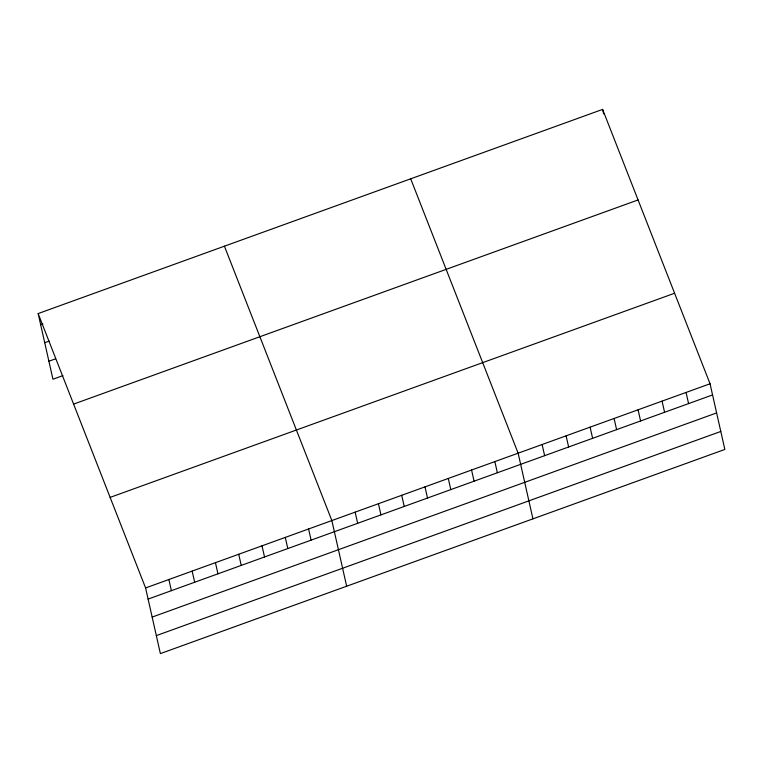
<?xml version="1.0" encoding="UTF-8"?>
<svg xmlns="http://www.w3.org/2000/svg" width="763" height="763" viewBox="0 0 763 763"><rect width="100%" height="100%" fill="white"/><g stroke="black" fill="none" stroke-linecap="round" stroke-linejoin="round"><path stroke-width="1.14" d="M38.15 313.564L602.617 109.395L710.048 383.77L724.85 449.436L160.383 653.605L145.59 587.939L38.15 313.564L52.952 379.23L62.928 375.615M40.668 324.714L42.881 323.913M44.721 342.701L49.156 341.099M48.899 361.242L55.546 358.829M73.601 404.104L638.068 199.944M110.13 497.39L674.597 293.23M145.59 587.939L710.048 383.77M148.098 599.089L712.566 394.929M152.152 617.086L716.619 412.917M156.329 635.617L720.797 431.448M410.694 178.809L518.134 453.184L532.936 518.85M224.427 246.191L331.857 520.566L346.66 586.232M686.061 392.449L688.579 403.598M602.617 109.395L603.619 113.859M662.074 401.128L664.583 412.278M638.078 409.807L640.596 420.957M614.091 418.477L616.609 429.636M590.104 427.156L592.613 438.315M566.117 435.835L568.626 446.984M542.121 444.514L544.639 455.664M494.853 461.615L497.362 472.764M471.563 470.037L474.081 481.186M448.282 478.458L450.799 489.608M425.001 486.88L427.509 498.029M401.71 495.301L404.228 506.451M378.429 503.723L380.947 514.872M355.148 512.145L357.656 523.294M308.576 528.988L311.094 540.137M285.295 537.41L287.804 548.559M262.005 545.831L264.523 556.98M238.724 554.253L241.242 565.402M215.443 562.674L217.951 573.824M192.152 571.096L194.67 582.245M168.871 579.518L171.389 590.667"/></g></svg>
